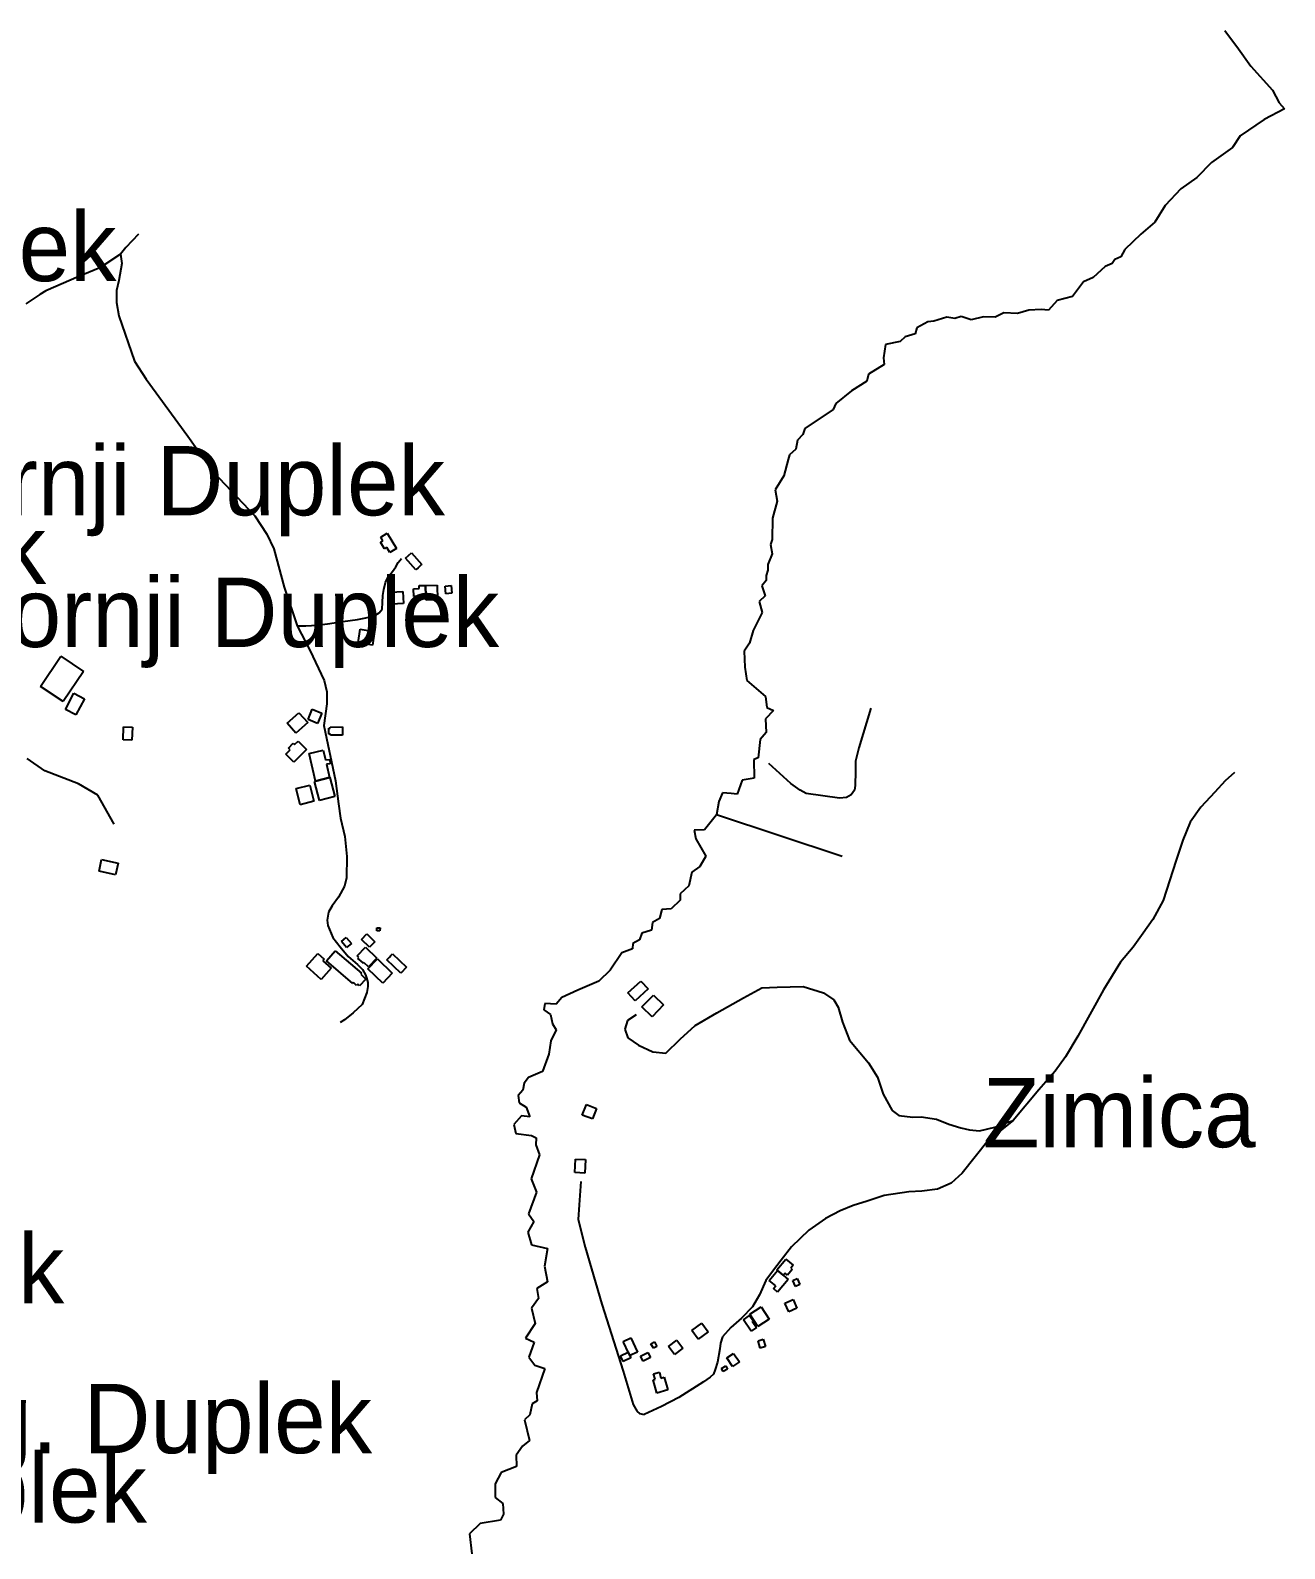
# Model space of a CAD drawing. Extents: x -8864 to 13231, y -7697 to 8949.
# Drawn here: x 3999 to 5122, y 4021 to 5380 of the extents above; entities that cross this region are included whole.
import ezdxf

# ---------------------------------------------------------------- set-up
doc = ezdxf.new("R2010")
doc.units = 0
for name, color, linetype in [('OSM_BUILDING_BARN', 9, 'CONTINUOUS'), ('OSM_BUILDING_HOUSE', 9, 'CONTINUOUS'), ('OSM_BUILDING_YES', 9, 'CONTINUOUS'), ('OSM_HIGHWAY_SERVICE', 8, 'CONTINUOUS'), ('OSM_HIGHWAY_TERTIARY', 8, 'CONTINUOUS'), ('OSM_HIGHWAY_TRACK', 8, 'CONTINUOUS'), ('OSM_HIGHWAY_UNCLASSIFIED', 8, 'CONTINUOUS'), ('OSM_LABELS', 8, 'CONTINUOUS'), ('OSM_WATERWAY_DITCH', 4, 'CONTINUOUS'), ('OSM_WATERWAY_STREAM', 4, 'CONTINUOUS')]:
    doc.layers.add(name, color=color, linetype=linetype)

msp = doc.modelspace()

# ---------------------------------------------------------------- linework, layer by layer
at = {"layer": 'OSM_BUILDING_BARN'}
for p, q in [((4533.78304, 4518.439203), (4545.490545, 4529.113916)), ((4545.490545, 4529.113916), (4551.937713, 4522.053038)), ((4540.230208, 4511.378325), (4533.78304, 4518.439203)), ((4551.937713, 4522.053038), (4540.230208, 4511.378325)), ((4492.994368, 4409.179068), (4496.692684, 4418.619517)), ((4496.692684, 4418.619517), (4505.758535, 4415.072399)), ((4502.067876, 4405.63195), (4492.994368, 4409.179068)), ((4505.758535, 4415.072399), (4502.067876, 4405.63195)), ((4637.22103, 4225.863112), (4642.818274, 4229.754934)), ((4642.818274, 4229.754934), (4645.965289, 4225.195942)), ((4644.280755, 4215.633178), (4637.22103, 4225.863112)), ((4648.951506, 4218.89119), (4644.280755, 4215.633178)), ((4645.965289, 4225.195942), (4645.038795, 4224.551012)), ((4645.038795, 4224.551012), (4648.951506, 4218.89119))]:
    msp.add_line(p, q, dxfattribs=at)
at = {"layer": 'OSM_BUILDING_HOUSE'}
for p, q in [((4546.394068, 4506.040968), (4556.662063, 4516.51553)), ((4556.662063, 4516.51553), (4565.689629, 4507.675534)), ((4555.413977, 4497.200972), (4546.394068, 4506.040968)), ((4565.689629, 4507.675534), (4555.413977, 4497.200972)), ((4486.37109, 4357.662458), (4486.937706, 4369.771586)), ((4486.937706, 4369.771586), (4495.766191, 4369.360165)), ((4495.766191, 4369.360165), (4495.207232, 4357.251037)), ((4495.207232, 4357.251037), (4486.37109, 4357.662458)), ((4667.044923, 4270.652428), (4675.184281, 4280.25967)), ((4667.802963, 4270.018617), (4667.044923, 4270.652428)), ((4672.917818, 4265.682015), (4667.802963, 4270.018617)), ((4674.617665, 4267.683524), (4672.917818, 4265.682015)), ((4676.769274, 4265.859927), (4674.617665, 4267.683524)), ((4675.184281, 4280.25967), (4681.83053, 4274.622087)), ((4680.965292, 4270.808101), (4676.769274, 4265.859927)), ((4681.83053, 4274.622087), (4679.579381, 4271.975648)), ((4679.579381, 4271.975648), (4680.965292, 4270.808101)), ((4642.979071, 4231.022556), (4653.10924, 4237.583057)), ((4650.207249, 4219.869705), (4642.979071, 4231.022556)), ((4653.10924, 4237.583057), (4660.345076, 4226.430206)), ((4591.095451, 4216.400423), (4599.877994, 4222.871968)), ((4596.868805, 4208.516703), (4591.095451, 4216.400423)), ((4605.651348, 4214.999367), (4596.868805, 4208.516703)), ((4599.877994, 4222.871968), (4605.651348, 4214.999367)), ((4660.345076, 4226.430206), (4650.207249, 4219.869705)), ((4529.740161, 4206.415119), (4536.539549, 4209.573055)), ((4530.268492, 4205.280931), (4529.740161, 4206.415119)), ((4534.142918, 4196.96355), (4530.268492, 4205.280931)), ((4536.539549, 4209.573055), (4542.420101, 4196.952431)), ((4570.061758, 4201.967322), (4577.611529, 4207.593785)), ((4575.413979, 4194.750771), (4570.061758, 4201.967322)), ((4582.96375, 4200.354996), (4575.413979, 4194.750771)), ((4577.611529, 4207.593785), (4582.96375, 4200.354996)), ((4527.175076, 4193.716658), (4534.142918, 4196.96355)), ((4529.54108, 4188.63505), (4527.175076, 4193.716658)), ((4536.508921, 4191.870823), (4529.54108, 4188.63505)), ((4534.142918, 4196.96355), (4535.620713, 4193.783375)), ((4535.620713, 4193.783375), (4534.142918, 4196.96355)), ((4542.420101, 4196.952431), (4535.620713, 4193.783375)), ((4535.620713, 4193.783375), (4536.508921, 4191.870823)), ((4622.320569, 4191.681791), (4628.361918, 4195.807123)), ((4627.580907, 4183.964863), (4622.320569, 4191.681791)), ((4633.629912, 4188.101315), (4627.580907, 4183.964863)), ((4628.361918, 4195.807123), (4633.629912, 4188.101315)), ((4556.348127, 4172.167082), (4558.124544, 4172.678578)), ((4556.792231, 4177.359885), (4561.99897, 4178.838777)), ((4558.124544, 4172.678578), (4556.792231, 4177.359885)), ((4561.99897, 4178.838777), (4563.446137, 4173.74605)), ((4563.446137, 4173.74605), (4566.340471, 4174.557773)), ((4566.340471, 4174.557773), (4569.617654, 4163.049098)), ((4559.740164, 4160.246985), (4556.348127, 4172.167082)), ((4569.617654, 4163.049098), (4559.740164, 4160.246985))]:
    msp.add_line(p, q, dxfattribs=at)
at = {"layer": 'OSM_BUILDING_YES'}
for p, q in [((4312.343506, 4922.065667), (4314.441515, 4923.288811)), ((4315.881026, 4915.994424), (4312.343506, 4922.065667)), ((4312.6115, 4926.368911), (4318.461424, 4929.88267)), ((4314.441515, 4923.288811), (4312.6115, 4926.368911)), ((4318.461424, 4929.88267), (4326.646724, 4916.194575)), ((4318.024977, 4917.262046), (4315.881026, 4915.994424)), ((4320.766172, 4912.669696), (4318.024977, 4917.262046)), ((4326.646724, 4916.194575), (4320.766172, 4912.669696)), ((4334.671227, 4907.654804), (4339.99282, 4912.425067)), ((4343.989758, 4897.280318), (4334.671227, 4907.654804)), ((4339.99282, 4912.425067), (4349.303694, 4902.039461)), ((4344.380263, 4897.625022), (4343.989758, 4897.280318)), ((4345.957599, 4899.037198), (4344.380263, 4897.625022)), ((4348.078579, 4900.938631), (4345.957599, 4899.037198)), ((4348.874904, 4901.661398), (4348.078579, 4900.938631)), ((4349.303694, 4902.039461), (4348.874904, 4901.661398)), ((4341.945347, 4880.289733), (4347.044888, 4880.423167)), ((4342.136771, 4873.440125), (4341.945347, 4880.289733)), ((4346.960661, 4883.125204), (4352.74933, 4883.280876)), ((4347.044888, 4880.423167), (4346.960661, 4883.125204)), ((4352.74933, 4883.280876), (4363.063267, 4883.581103)), ((4353.017324, 4873.751471), (4352.74933, 4883.280876)), ((4352.74933, 4883.280876), (4353.017324, 4873.751471)), ((4363.063267, 4883.581103), (4363.446115, 4870.248831)), ((4370.260817, 4882.680424), (4375.551783, 4883.21416)), ((4370.942287, 4875.708502), (4370.260817, 4882.680424)), ((4375.551783, 4883.21416), (4376.233253, 4876.231118)), ((4321.501241, 4877.309709), (4332.458363, 4877.95464)), ((4322.144426, 4866.434845), (4321.501241, 4877.309709)), ((4333.093891, 4867.079776), (4322.144426, 4866.434845)), ((4332.458363, 4877.95464), (4333.093891, 4867.079776)), ((4353.017324, 4873.751471), (4342.136771, 4873.440125)), ((4353.124521, 4869.959724), (4353.017324, 4873.751471)), ((4363.446115, 4870.248831), (4353.124521, 4869.959724)), ((4376.233253, 4876.231118), (4370.942287, 4875.708502)), ((4292.435387, 4831.719789), (4294.288374, 4843.951231)), ((4294.288374, 4843.951231), (4306.991285, 4842.00532)), ((4306.991285, 4842.00532), (4305.138299, 4829.773878)), ((4305.138299, 4829.773878), (4292.435387, 4831.719789)), ((4008.124483, 4792.890521), (4026.148988, 4819.85529)), ((4026.148988, 4819.85529), (4046.447612, 4806.311748)), ((4046.447612, 4806.311748), (4028.423107, 4779.346979)), ((4028.423107, 4779.346979), (4008.124483, 4792.890521)), ((4030.43689, 4772.241623), (4037.986661, 4786.685844)), ((4037.986661, 4786.685844), (4047.374105, 4781.759908)), ((4039.824334, 4767.315687), (4030.43689, 4772.241623)), ((4047.374105, 4781.759908), (4039.824334, 4767.315687)), ((4247.511952, 4763.334909), (4251.348094, 4772.53073)), ((4251.348094, 4772.53073), (4259.877957, 4768.961372)), ((4228.844263, 4759.999061), (4239.380251, 4769.317196)), ((4236.684999, 4751.081228), (4228.844263, 4759.999061)), ((4247.220987, 4760.399363), (4236.684999, 4751.081228)), ((4239.380251, 4769.317196), (4247.220987, 4760.399363)), ((4256.041815, 4759.765552), (4247.511952, 4763.334909)), ((4259.877957, 4768.961372), (4256.041815, 4759.765552)), ((4081.99126, 4745.143419), (4082.389423, 4756.52978)), ((4089.954508, 4744.865432), (4081.99126, 4745.143419)), ((4082.389423, 4756.52978), (4090.345013, 4756.251792)), ((4090.345013, 4756.251792), (4089.954508, 4744.865432)), ((4235.490511, 4740.706742), (4238.568613, 4743.842438)), ((4238.568613, 4743.842438), (4246.110727, 4736.414617)), ((4266.149014, 4755.42895), (4267.343501, 4755.440069)), ((4266.202613, 4750.15831), (4266.149014, 4755.42895)), ((4267.718693, 4750.16943), (4266.202613, 4750.15831)), ((4267.335844, 4756.485302), (4278.415478, 4756.607616)), ((4267.343501, 4755.440069), (4267.335844, 4756.485302)), ((4267.72635, 4749.0686), (4267.718693, 4750.16943)), ((4278.492048, 4749.179795), (4267.72635, 4749.0686)), ((4278.415478, 4756.607616), (4278.492048, 4749.179795)), ((4227.596177, 4732.278166), (4231.424661, 4736.192228)), ((4234.946867, 4725.039376), (4227.596177, 4732.278166)), ((4230.015779, 4737.582164), (4234.273053, 4741.918766)), ((4231.424661, 4736.192228), (4230.015779, 4737.582164)), ((4234.273053, 4741.918766), (4235.490511, 4740.706742)), ((4246.110727, 4736.414617), (4234.946867, 4725.039376)), ((4248.415475, 4732.834141), (4261.018845, 4735.803045)), ((4254.234771, 4708.08215), (4248.415475, 4732.834141)), ((4261.018845, 4735.803045), (4263.047942, 4727.163199)), ((4263.047942, 4727.163199), (4267.075507, 4727.463426)), ((4267.420071, 4723.493767), (4263.982092, 4723.226899)), ((4263.982092, 4723.226899), (4266.593118, 4711.217847)), ((4267.075507, 4727.463426), (4267.420071, 4723.493767)), ((4236.830481, 4701.354857), (4249.081631, 4704.468315)), ((4249.081631, 4704.468315), (4252.741662, 4689.979616)), ((4253.331248, 4707.837521), (4254.234771, 4708.08215)), ((4257.649779, 4690.7691), (4253.331248, 4707.837521)), ((4266.593118, 4711.217847), (4254.234771, 4708.08215)), ((4254.234771, 4708.08215), (4266.593118, 4711.217847)), ((4266.593118, 4711.217847), (4267.14442, 4711.3624)), ((4267.14442, 4711.3624), (4271.46295, 4694.28286)), ((4240.490512, 4686.866158), (4236.830481, 4701.354857)), ((4252.741662, 4689.979616), (4240.490512, 4686.866158)), ((4271.46295, 4694.28286), (4257.649779, 4690.7691)), ((4060.582376, 4627.410231), (4062.802897, 4637.806956)), ((4062.802897, 4637.806956), (4077.504277, 4634.649021)), ((4077.504277, 4634.649021), (4075.283756, 4624.252295)), ((4075.283756, 4624.252295), (4060.582376, 4627.410231)), ((4277.435386, 4564.5295), (4281.66969, 4568.109976)), ((4281.66969, 4568.109976), (4286.294499, 4562.628067)), ((4295.368006, 4566.397575), (4300.122984, 4571.334629)), ((4300.122984, 4571.334629), (4307.435389, 4564.251512)), ((4309.020382, 4574.192339), (4309.165864, 4576.772061)), ((4311.822832, 4574.047785), (4309.020382, 4574.192339)), ((4309.165864, 4576.772061), (4311.968315, 4576.616388)), ((4311.968315, 4576.616388), (4311.822832, 4574.047785)), ((4246.087756, 4542.346112), (4256.386379, 4553.888145)), ((4256.386379, 4553.888145), (4262.060193, 4548.806537)), ((4264.035691, 4547.060777), (4271.692659, 4556.156522)), ((4271.692659, 4556.156522), (4295.444576, 4536.063599)), ((4282.067852, 4559.04759), (4277.435386, 4564.5295)), ((4286.294499, 4562.628067), (4282.067852, 4559.04759)), ((4291.455295, 4551.553052), (4298.821299, 4559.336697)), ((4302.672755, 4559.314458), (4295.368006, 4566.397575)), ((4298.821299, 4559.336697), (4308.982097, 4549.684977)), ((4307.435389, 4564.251512), (4302.672755, 4559.314458)), ((4321.784548, 4551.919995), (4323.27, 4553.465605)), ((4323.27, 4553.465605), (4335.689604, 4541.567747)), ((4259.311341, 4530.481613), (4246.087756, 4542.346112)), ((4268.25468, 4540.511396), (4259.311341, 4530.481613)), ((4262.060193, 4548.806537), (4260.704909, 4547.283167)), ((4260.704909, 4547.283167), (4268.25468, 4540.511396)), ((4287.772294, 4526.967854), (4264.035691, 4547.060777)), ((4292.856521, 4550.218713), (4291.455295, 4551.553052)), ((4292.060196, 4549.39587), (4292.856521, 4550.218713)), ((4294.70185, 4547.071896), (4292.060196, 4549.39587)), ((4294.916245, 4547.305406), (4294.70185, 4547.071896)), ((4297.289906, 4544.981432), (4294.916245, 4547.305406)), ((4297.802923, 4545.515167), (4297.289906, 4544.981432)), ((4301.600779, 4541.901332), (4297.802923, 4545.515167)), ((4301.141361, 4540.033257), (4309.755451, 4548.951091)), ((4314.341975, 4527.223602), (4301.141361, 4540.033257)), ((4308.982097, 4549.684977), (4301.600779, 4541.901332)), ((4309.755451, 4548.951091), (4322.956065, 4536.141435)), ((4318.024977, 4548.005934), (4318.752389, 4548.762059)), ((4330.452237, 4536.096957), (4318.024977, 4548.005934)), ((4318.752389, 4548.762059), (4320.413951, 4550.4967)), ((4320.413951, 4550.4967), (4321.784548, 4551.919995)), ((4335.689604, 4541.567747), (4330.452237, 4536.096957)), ((4288.36188, 4527.668382), (4287.772294, 4526.967854)), ((4290.965249, 4525.144257), (4288.36188, 4527.668382)), ((4292.090824, 4526.311803), (4290.965249, 4525.144257)), ((4293.576276, 4524.866269), (4292.090824, 4526.311803)), ((4299.380258, 4530.848556), (4293.576276, 4524.866269)), ((4295.444576, 4536.063599), (4294.832019, 4535.329712)), ((4294.832019, 4535.329712), (4299.380258, 4530.848556)), ((4322.956065, 4536.141435), (4314.341975, 4527.223602)), ((4660.276163, 4261.156381), (4667.802963, 4270.018617)), ((4667.802963, 4270.018617), (4672.917818, 4265.682015)), ((4666.217971, 4256.119251), (4660.276163, 4261.156381)), ((4664.196531, 4253.73968), (4666.217971, 4256.119251)), ((4677.366517, 4261.912507), (4667.825934, 4250.6707)), ((4672.917818, 4265.682015), (4677.366517, 4261.912507)), ((4681.539565, 4261.123023), (4685.253195, 4262.779827)), ((4683.943853, 4255.774547), (4681.539565, 4261.123023)), ((4687.642169, 4257.442471), (4683.943853, 4255.774547)), ((4685.253195, 4262.779827), (4687.642169, 4257.442471)), ((4667.825934, 4250.6707), (4664.196531, 4253.73968)), ((4674.357328, 4240.829949), (4681.616135, 4244.08796)), ((4677.894848, 4232.935109), (4674.357328, 4240.829949)), ((4681.616135, 4244.08796), (4685.145997, 4236.19312)), ((4685.145997, 4236.19312), (4677.894848, 4232.935109)), ((4554.410914, 4204.324654), (4557.565585, 4206.059295)), ((4556.600807, 4200.354996), (4554.410914, 4204.324654)), ((4559.740164, 4202.089636), (4556.600807, 4200.354996)), ((4557.565585, 4206.059295), (4559.740164, 4202.089636)), ((4650.299133, 4207.115647), (4655.031139, 4208.561181)), ((4652.312916, 4200.510668), (4650.299133, 4207.115647)), ((4657.052579, 4201.956202), (4652.312916, 4200.510668)), ((4655.031139, 4208.561181), (4657.052579, 4201.956202)), ((4545.145982, 4193.360835), (4551.792231, 4196.652204)), ((4547.427759, 4188.746245), (4545.145982, 4193.360835)), ((4554.06635, 4192.048734), (4547.427759, 4188.746245)), ((4551.792231, 4196.652204), (4554.06635, 4192.048734)), ((4617.534964, 4182.397015), (4621.493617, 4184.632033)), ((4619.158241, 4179.483708), (4617.534964, 4182.397015)), ((4623.124551, 4181.718726), (4619.158241, 4179.483708)), ((4621.493617, 4184.632033), (4623.124551, 4181.718726))]:
    msp.add_line(p, q, dxfattribs=at)
at = {"layer": 'OSM_HIGHWAY_SERVICE'}
for p, q in [((4012.006566, 4717.211254), (3995.988188, 4728.297388)), ((4042.197994, 4705.724818), (4012.006566, 4717.211254)), ((4059.449144, 4695.461526), (4042.197994, 4705.724818)), ((4074.028013, 4669.397435), (4059.449144, 4695.461526)), ((4613.55334, 4500.703612), (4637.167431, 4514.047003)), ((4637.167431, 4514.047003), (4653.599286, 4523.076031)), ((4653.599286, 4523.076031), (4667.565597, 4523.698723)), ((4667.565597, 4523.698723), (4690.567131, 4524.310295)), ((4690.567131, 4524.310295), (4709.051053, 4518.561517)), ((4709.051053, 4518.561517), (4718.293015, 4512.401318)), ((4718.293015, 4512.401318), (4721.991331, 4505.629547)), ((4541.263899, 4498.857776), (4533.453791, 4493.73169)), ((4594.043384, 4489.217176), (4613.55334, 4500.703612)), ((4721.991331, 4505.629547), (4725.896385, 4492.297275)), ((4533.453791, 4493.73169), (4530.988247, 4485.936926)), ((4530.988247, 4485.936926), (4533.867267, 4478.131042)), ((4580.490549, 4477.108048), (4594.043384, 4489.217176)), ((4725.896385, 4492.297275), (4732.259326, 4476.285206)), ((4533.867267, 4478.131042), (4543.315966, 4471.570541)), ((4543.315966, 4471.570541), (4556.049505, 4465.821763)), ((4567.75701, 4464.5875), (4580.490549, 4477.108048)), ((4732.259326, 4476.285206), (4749.303738, 4455.969893)), ((4556.049505, 4465.821763), (4567.75701, 4464.5875)), ((4749.303738, 4455.969893), (4757.113846, 4443.037923)), ((4757.113846, 4443.037923), (4762.450753, 4427.848696)), ((4762.450753, 4427.848696), (4770.253204, 4413.08201)), ((4770.253204, 4413.08201), (4776.417064, 4408.767647)), ((4776.417064, 4408.767647), (4788.943865, 4407.333232)), ((4788.943865, 4407.333232), (4796.233299, 4407.644578)), ((4796.233299, 4407.644578), (4809.992872, 4405.587472)), ((4809.992872, 4405.587472), (4821.087819, 4400.861687)), ((4871.30222, 4401.995875), (4878.660567, 4404.286491)), ((4821.087819, 4400.861687), (4831.868831, 4397.581437)), ((4831.868831, 4397.581437), (4839.671282, 4395.935752)), ((4839.671282, 4395.935752), (4848.499767, 4395.124029)), ((4848.499767, 4395.124029), (4862.366537, 4398.204128)), ((4862.366537, 4398.204128), (4871.30222, 4401.995875)), ((4491.662056, 4349.767618), (4490.222546, 4328.829614)), ((4490.222546, 4328.829614), (4489.303709, 4315.697493)), ((4489.303709, 4315.697493), (4495.66665, 4290.967741)), ((4495.66665, 4290.967741), (4510.452257, 4239.962628)), ((4510.452257, 4239.962628), (4529.655934, 4179.939607)), ((4529.655934, 4179.939607), (4538.484419, 4150.07265)), ((4538.484419, 4150.07265), (4542.182735, 4143.7123)), ((4542.182735, 4143.7123), (4544.342, 4141.96654)), ((4544.342, 4141.96654), (4548.331281, 4141.221534))]:
    msp.add_line(p, q, dxfattribs=at)
at = {"layer": 'OSM_HIGHWAY_TERTIARY'}
for p, q in [((4095.873344, 5197.640054), (4084.296008, 5185.808913)), ((4079.740111, 5179.782148), (4061.179619, 5167.539587)), ((4084.296008, 5185.808913), (4079.740111, 5179.782148)), ((4061.179619, 5167.539587), (4042.366447, 5159.644747)), ((4042.366447, 5159.644747), (4012.925403, 5146.857331)), ((4007.381757, 5143.743873), (3994.962154, 5135.226341)), ((4012.925403, 5146.857331), (4007.381757, 5143.743873))]:
    msp.add_line(p, q, dxfattribs=at)
at = {"layer": 'OSM_HIGHWAY_TRACK'}
for p, q in [((4751.401747, 4773.409169), (4740.65902, 4737.937988)), ((4740.65902, 4737.937988), (4737.580919, 4725.917816)), ((4679.686579, 4705.836013), (4660.100053, 4723.86071)), ((4737.404809, 4716.85543), (4737.236355, 4704.045774)), ((4737.580919, 4725.917816), (4737.404809, 4716.85543)), ((4687.979076, 4700.109474), (4679.686579, 4705.836013)), ((4737.236355, 4704.045774), (4736.723338, 4700.109474)), ((4693.453808, 4697.029374), (4687.979076, 4700.109474)), ((4723.208789, 4692.937401), (4693.453808, 4697.029374)), ((4729.541102, 4693.270986), (4723.208789, 4692.937401)), ((4733.81369, 4695.839589), (4729.541102, 4693.270986)), ((4736.723338, 4700.109474), (4733.81369, 4695.839589))]:
    msp.add_line(p, q, dxfattribs=at)
at = {"layer": 'OSM_HIGHWAY_UNCLASSIFIED'}
for p, q in [((4079.740111, 5179.782148), (4080.720203, 5171.431409)), ((4080.720203, 5171.431409), (4078.109177, 5156.28666)), ((4078.109177, 5156.28666), (4075.988197, 5147.290991)), ((4075.988197, 5147.290991), (4076.095394, 5136.594039)), ((4076.095394, 5136.594039), (4078.300601, 5124.529389)), ((4078.300601, 5124.529389), (4092.328168, 5083.998839)), ((4092.328168, 5083.998839), (4102.787587, 5067.75326)), ((4102.787587, 5067.75326), (4139.916228, 5016.970537)), ((4139.916228, 5016.970537), (4162.580856, 4984.868561)), ((4162.580856, 4984.868561), (4199.977491, 4945.561155)), ((4199.977491, 4945.561155), (4210.712561, 4929.126545)), ((4210.712561, 4929.126545), (4216.876421, 4915.949946)), ((4216.876421, 4915.949946), (4226.110725, 4881.790864)), ((4328.185774, 4903.651787), (4331.057138, 4907.343459)), ((4319.349632, 4891.031163), (4323.155146, 4895.745828)), ((4323.155146, 4895.745828), (4326.026509, 4899.848921)), ((4326.026509, 4899.848921), (4328.185774, 4903.651787)), ((4226.110725, 4881.790864), (4237.81823, 4847.220362)), ((4314.525742, 4874.096176), (4315.452235, 4879.744878)), ((4315.452235, 4879.744878), (4316.784548, 4885.793882)), ((4316.784548, 4885.793882), (4319.349632, 4891.031163)), ((4313.913185, 4862.098243), (4314.319004, 4867.835901)), ((4314.319004, 4867.835901), (4314.525742, 4874.096176)), ((4278.583931, 4850.912033), (4291.937685, 4852.657794)), ((4291.937685, 4852.657794), (4299.227119, 4854.292359)), ((4299.227119, 4854.292359), (4306.616093, 4855.938044)), ((4306.616093, 4855.938044), (4311.240903, 4858.606722)), ((4311.240903, 4858.606722), (4313.913185, 4862.098243)), ((4237.81823, 4847.220362), (4249.051003, 4825.403917)), ((4237.81823, 4847.220362), (4245.620681, 4847.009091)), ((4245.620681, 4847.009091), (4255.582397, 4847.631783)), ((4255.582397, 4847.631783), (4264.923899, 4848.854927)), ((4264.923899, 4848.854927), (4278.583931, 4850.912033)), ((4249.051003, 4825.403917), (4261.876425, 4798.038846)), ((4261.876425, 4798.038846), (4264.387911, 4788.142497)), ((4264.387911, 4788.142497), (4264.280714, 4777.389948)), ((4264.280714, 4777.389948), (4261.639059, 4757.908597)), ((4261.639059, 4757.908597), (4272.129107, 4708.215584)), ((4272.129107, 4708.215584), (4274.885615, 4687.666762)), ((5068.354309, 4708.393496), (5059.112348, 4698.130204)), ((5076.868858, 4715.710122), (5068.354309, 4708.393496)), ((5059.112348, 4698.130204), (5046.585547, 4684.786813)), ((4274.885615, 4687.666762), (4276.631404, 4675.046137)), ((5046.585547, 4684.786813), (5037.144505, 4671.354466)), ((4276.631404, 4675.046137), (4280.436918, 4658.622647)), ((5037.144505, 4671.354466), (5030.567168, 4655.342396)), ((4280.436918, 4658.622647), (4282.282247, 4640.564591)), ((5030.567168, 4655.342396), (5024.510506, 4637.28434)), ((4282.282247, 4640.564591), (4281.868771, 4621.483541)), ((5024.510506, 4637.28434), (5012.887228, 4601.13487)), ((4281.868771, 4621.483541), (4280.230179, 4613.888928)), ((4280.230179, 4613.888928), (4274.686534, 4604.237208)), ((4269.242429, 4596.442444), (4265.95759, 4590.693666)), ((4274.686534, 4604.237208), (4269.242429, 4596.442444)), ((5012.887228, 4601.13487), (5003.744807, 4584.199882)), ((4265.95759, 4590.693666), (4264.61762, 4583.621669)), ((4264.61762, 4583.621669), (4265.130637, 4578.795809)), ((5003.744807, 4584.199882), (4994.916322, 4572.090755)), ((4265.130637, 4578.795809), (4269.755446, 4568.02102)), ((4269.755446, 4568.02102), (4276.325125, 4559.603565)), ((4994.916322, 4572.090755), (4986.08018, 4559.370055)), ((4276.325125, 4559.603565), (4283.308281, 4550.985958)), ((4986.08018, 4559.370055), (4974.602384, 4546.060022)), ((4283.308281, 4550.985958), (4291.730946, 4543.802765)), ((4291.730946, 4543.802765), (4296.248558, 4539.288251)), ((4974.602384, 4546.060022), (4959.587069, 4521.196837)), ((4296.248558, 4539.288251), (4298.867241, 4534.773737)), ((4298.867241, 4534.773737), (4299.992816, 4532.004984)), ((4299.992816, 4532.004984), (4301.072448, 4527.690621)), ((4301.072448, 4527.690621), (4301.179646, 4524.254697)), ((4300.253153, 4518.772787), (4296.04182, 4508.098075)), ((4301.179646, 4524.254697), (4300.253153, 4518.772787)), ((4959.587069, 4521.196837), (4936.692732, 4479.743368)), ((4287.825892, 4500.503461), (4280.023441, 4494.343262)), ((4296.04182, 4508.098075), (4287.825892, 4500.503461)), ((4280.023441, 4494.343262), (4276.325125, 4492.086005)), ((4936.692732, 4479.743368), (4925.620756, 4461.307249)), ((4925.620756, 4461.307249), (4916.256283, 4448.441996)), ((4916.256283, 4448.441996), (4901.677415, 4431.818355)), ((4901.677415, 4431.818355), (4878.660567, 4404.286491)), ((4878.660567, 4404.286491), (4856.187364, 4386.261793)), ((4856.187364, 4386.261793), (4833.078632, 4357.217679)), ((4833.078632, 4357.217679), (4823.116916, 4348.288726)), ((4763.254735, 4337.213711), (4747.848914, 4332.176581)), ((4785.329775, 4340.493962), (4763.254735, 4337.213711)), ((4796.830542, 4341.005458), (4785.329775, 4340.493962)), ((4810.796853, 4342.851294), (4796.830542, 4341.005458)), ((4823.116916, 4348.288726), (4810.796853, 4342.851294)), ((4723.767747, 4323.514496), (4710.590104, 4316.520335)), ((4735.544165, 4328.162444), (4723.767747, 4323.514496)), ((4747.848914, 4332.176581), (4735.544165, 4328.162444)), ((4710.590104, 4316.520335), (4695.735585, 4306.068012)), ((4695.735585, 4306.068012), (4680.230223, 4291.245729)), ((4680.230223, 4291.245729), (4670.881065, 4279.181079)), ((4663.147526, 4269.006743), (4657.175091, 4260.96735)), ((4670.881065, 4279.181079), (4663.147526, 4269.006743)), ((4657.175091, 4260.96735), (4651.730986, 4248.146575)), ((4651.730986, 4248.146575), (4645.260847, 4237.571937)), ((4635.505869, 4227.20857), (4625.957629, 4219.002385)), ((4645.260847, 4237.571937), (4635.505869, 4227.20857)), ((4625.957629, 4219.002385), (4618.461457, 4210.584929)), ((4616.095454, 4199.910216), (4613.943845, 4187.912283)), ((4616.616128, 4205.047421), (4616.095454, 4199.910216)), ((4618.461457, 4210.584929), (4616.616128, 4205.047421)), ((4613.943845, 4187.912283), (4611.991318, 4181.240588)), ((4607.374166, 4174.468817), (4601.516585, 4170.465799)), ((4610.34507, 4177.337646), (4607.374166, 4174.468817)), ((4611.991318, 4181.240588), (4610.34507, 4177.337646)), ((4601.516585, 4170.465799), (4579.441545, 4156.399641)), ((4563.951497, 4148.226814), (4548.331281, 4141.221534)), ((4579.441545, 4156.399641), (4563.951497, 4148.226814))]:
    msp.add_line(p, q, dxfattribs=at)
at = {"layer": 'OSM_WATERWAY_DITCH'}
msp.add_line((4725.574792, 4640.609069), (4613.139864, 4678.015042), dxfattribs=at)
at = {"layer": 'OSM_WATERWAY_STREAM'}
for p, q in [((5068.04803, 5380.122048), (5080.37575, 5363.609601)), ((5080.37575, 5363.609601), (5091.46304, 5348.220223)), ((5091.46304, 5348.220223), (5110.766258, 5326.670646)), ((5110.766258, 5326.670646), (5116.72338, 5315.184211)), ((5116.72338, 5315.184211), (5121.654468, 5309.846854)), ((5121.654468, 5309.846854), (5103.377284, 5300.406405)), ((5103.377284, 5300.406405), (5081.807603, 5285.839869)), ((5075.031186, 5275.376427), (5056.141444, 5261.832885)), ((5081.807603, 5285.839869), (5075.031186, 5275.376427)), ((5056.141444, 5261.832885), (5043.201167, 5248.500613)), ((5043.201167, 5248.500613), (5028.614641, 5238.237321)), ((5028.614641, 5238.237321), (5014.648331, 5223.259365)), ((5014.648331, 5223.259365), (5005.613108, 5208.481559)), ((5005.613108, 5208.481559), (4993.086307, 5197.606695)), ((4993.086307, 5197.606695), (4978.507438, 5184.063153)), ((4978.507438, 5184.063153), (4975.015861, 5177.291382)), ((4961.04955, 5168.673775), (4950.368078, 5158.821905)), ((4967.412491, 5171.542604), (4961.04955, 5168.673775)), ((4969.671297, 5175.034125), (4967.412491, 5171.542604)), ((4975.015861, 5177.291382), (4969.671297, 5175.034125)), ((4941.539594, 5154.918963), (4931.884156, 5141.786842)), ((4950.368078, 5158.821905), (4941.539594, 5154.918963)), ((4918.124583, 5138.306441), (4910.322132, 5129.688834)), ((4931.884156, 5141.786842), (4918.124583, 5138.306441)), ((4832.075569, 5124.040132), (4826.325186, 5122.294371)), ((4841.110792, 5120.859957), (4832.075569, 5124.040132)), ((4870.276186, 5127.220307), (4862.672816, 5123.528635)), ((4882.596249, 5126.608734), (4870.276186, 5127.220307)), ((4892.657506, 5129.688834), (4882.596249, 5126.608734)), ((4903.752453, 5130.300406), (4892.657506, 5129.688834)), ((4910.322132, 5129.688834), (4903.752453, 5130.300406)), ((4792.435442, 5113.888035), (4791.10313, 5108.450603)), ((4802.190421, 5119.114196), (4792.435442, 5113.888035)), ((4807.527328, 5119.937039), (4802.190421, 5119.114196)), ((4819.34203, 5123.528635), (4807.527328, 5119.937039)), ((4826.325186, 5122.294371), (4819.34203, 5123.528635)), ((4852.198083, 5123.728786), (4841.110792, 5120.859957)), ((4862.672816, 5123.528635), (4852.198083, 5123.728786)), ((4764.502821, 5098.798883), (4762.757032, 5087.101177)), ((4777.542638, 5101.567637), (4764.502821, 5098.798883)), ((4781.861169, 5105.882), (4777.542638, 5101.567637)), ((4791.10313, 5108.450603), (4781.861169, 5105.882)), ((4762.757032, 5087.101177), (4763.270049, 5080.952098)), ((4749.303738, 5072.434566), (4747.557949, 5066.074216)), ((4763.270049, 5080.952098), (4749.303738, 5072.434566)), ((4734.005114, 5057.556685), (4719.832065, 5046.05913)), ((4747.557949, 5066.074216), (4734.005114, 5057.556685)), ((4719.832065, 5046.05913), (4717.57326, 5040.732893)), ((4717.57326, 5040.732893), (4692.213379, 5023.797905)), ((4690.360393, 5018.260398), (4685.6437, 5013.134312)), ((4692.213379, 5023.797905), (4690.360393, 5018.260398)), ((4683.997452, 5005.328428), (4678.453807, 5000.202342)), ((4685.6437, 5013.134312), (4683.997452, 5005.328428)), ((4677.427773, 4996.099249), (4673.315981, 4981.321443)), ((4678.453807, 5000.202342), (4677.427773, 4996.099249)), ((4673.315981, 4981.321443), (4665.720268, 4968.800895)), ((4665.720268, 4968.800895), (4667.358859, 4958.748873)), ((4667.358859, 4958.748873), (4663.254724, 4943.359495)), ((4663.254724, 4943.359495), (4662.841247, 4924.278446)), ((4662.841247, 4924.278446), (4661.608476, 4919.763932)), ((4663.047986, 4911.546627), (4658.94385, 4902.106178)), ((4661.608476, 4919.763932), (4663.047986, 4911.546627)), ((4658.94385, 4896.980091), (4657.711078, 4892.265427)), ((4658.94385, 4902.106178), (4658.94385, 4896.980091)), ((4657.711078, 4887.750913), (4653.806024, 4883.025128)), ((4653.806024, 4883.025128), (4656.685045, 4873.9961)), ((4657.711078, 4892.265427), (4657.711078, 4887.750913)), ((4656.685045, 4873.9961), (4651.340481, 4868.870014)), ((4651.340481, 4868.870014), (4654.012763, 4859.018143)), ((4654.012763, 4859.018143), (4646.003573, 4842.805923)), ((4646.003573, 4842.805923), (4642.718734, 4831.519638)), ((4642.718734, 4831.519638), (4637.994384, 4824.536597)), ((4637.994384, 4824.536597), (4638.400203, 4809.970061)), ((4638.400203, 4809.970061), (4640.25319, 4798.072204)), ((4640.25319, 4798.072204), (4656.884126, 4783.905971)), ((4656.884126, 4783.905971), (4658.323636, 4773.853949)), ((4664.074019, 4771.396541), (4656.884126, 4763.801928)), ((4658.323636, 4773.853949), (4664.074019, 4771.396541)), ((4656.884126, 4763.801928), (4657.50434, 4751.6928)), ((4652.167433, 4745.33245), (4650.314447, 4728.90896)), ((4657.50434, 4751.6928), (4652.167433, 4745.33245)), ((4650.314447, 4728.90896), (4646.616131, 4727.474545)), ((4646.616131, 4727.474545), (4646.822869, 4710.650753)), ((4636.141398, 4709.005068), (4631.623786, 4696.484519)), ((4646.822869, 4710.650753), (4636.141398, 4709.005068)), ((4615.199588, 4689.712748), (4613.139864, 4678.015042)), ((4618.484428, 4697.718783), (4615.199588, 4689.712748)), ((4626.286879, 4696.89594), (4618.484428, 4697.718783)), ((4631.623786, 4696.484519), (4626.286879, 4696.89594)), ((4613.139864, 4678.015042), (4602.259311, 4664.4715)), ((4602.259311, 4664.4715), (4593.224088, 4664.060079)), ((4593.224088, 4664.060079), (4594.655941, 4656.265314)), ((4594.655941, 4656.265314), (4603.492083, 4640.875936)), ((4603.492083, 4640.875936), (4598.147519, 4631.635638)), ((4591.164364, 4626.509552), (4588.499739, 4614.200274)), ((4598.147519, 4631.635638), (4591.164364, 4626.509552)), ((4588.499739, 4614.200274), (4580.68963, 4607.217232)), ((4580.490549, 4601.468454), (4572.48136, 4593.67369)), ((4580.68963, 4607.217232), (4580.490549, 4601.468454)), ((4555.842767, 4581.564563), (4555.023471, 4574.592641)), ((4562.006627, 4585.056083), (4555.842767, 4581.564563)), ((4564.265433, 4593.262269), (4562.006627, 4585.056083)), ((4572.48136, 4593.67369), (4564.265433, 4593.262269)), ((4546.394068, 4571.923962), (4544.342, 4565.963914)), ((4555.023471, 4574.592641), (4546.394068, 4571.923962)), ((4528.323622, 4554.477478), (4518.055627, 4538.87683)), ((4537.971402, 4557.968999), (4528.323622, 4554.477478)), ((4538.17814, 4562.683664), (4537.971402, 4557.968999)), ((4544.342, 4565.963914), (4538.17814, 4562.683664)), ((4507.787632, 4529.02496), (4489.096971, 4521.030044)), ((4518.055627, 4538.87683), (4507.787632, 4529.02496)), ((4474.717184, 4514.258273), (4469.587015, 4508.298225)), ((4489.096971, 4521.030044), (4474.717184, 4514.258273)), ((4459.518101, 4508.920917), (4458.698805, 4503.37229)), ((4458.698805, 4503.37229), (4464.449189, 4499.269197)), ((4469.587015, 4508.298225), (4459.518101, 4508.920917)), ((4464.449189, 4499.269197), (4466.302175, 4490.651591)), ((4469.587015, 4485.314234), (4464.862665, 4475.673634)), ((4466.302175, 4490.651591), (4469.587015, 4485.314234)), ((4464.862665, 4475.673634), (4463.009679, 4463.764657)), ((4463.009679, 4463.764657), (4457.259295, 4448.175129)), ((4457.259295, 4448.175129), (4444.732495, 4442.837772)), ((4439.801407, 4431.340217), (4435.697272, 4426.625552)), ((4441.034179, 4437.700566), (4439.801407, 4431.340217)), ((4444.732495, 4442.837772), (4441.034179, 4437.700566)), ((4435.697272, 4426.625552), (4436.516567, 4420.053932)), ((4436.516567, 4420.053932), (4442.887165, 4416.15099)), ((4438.576292, 4408.356225), (4431.593136, 4400.561461)), ((4445.965267, 4407.533383), (4438.576292, 4408.356225)), ((4442.887165, 4416.15099), (4445.965267, 4407.533383)), ((4431.593136, 4400.561461), (4433.438466, 4392.555426)), ((4433.438466, 4392.555426), (4447.404777, 4390.909741)), ((4447.404777, 4390.909741), (4451.71565, 4388.652484)), ((4451.71565, 4388.652484), (4451.302174, 4382.503405)), ((4451.302174, 4382.503405), (4454.59467, 4373.674528)), ((4454.59467, 4373.674528), (4447.198038, 4352.124951)), ((4447.198038, 4352.124951), (4452.129126, 4340.015823)), ((4452.129126, 4340.015823), (4444.939233, 4320.723504)), ((4449.663582, 4313.951733), (4444.119937, 4304.311132)), ((4444.939233, 4320.723504), (4449.663582, 4313.951733)), ((4444.119937, 4304.311132), (4447.404777, 4293.013728)), ((4447.404777, 4293.013728), (4461.983645, 4289.733478)), ((4461.983645, 4289.733478), (4459.112282, 4273.732528)), ((4459.112282, 4273.732528), (4461.776907, 4259.977715)), ((4461.776907, 4259.977715), (4452.335864, 4253.817516)), ((4453.767718, 4244.788488), (4447.611515, 4236.170881)), ((4452.335864, 4253.817516), (4453.767718, 4244.788488)), ((4447.611515, 4236.170881), (4450.896354, 4222.627339)), ((4450.896354, 4222.627339), (4442.067869, 4209.495218)), ((4442.067869, 4209.495218), (4450.077059, 4205.792427)), ((4450.077059, 4205.792427), (4445.145971, 4192.460156)), ((4445.145971, 4192.460156), (4450.482878, 4185.276963)), ((4450.482878, 4185.276963), (4459.518101, 4182.196864)), ((4459.518101, 4182.196864), (4452.129126, 4160.847438)), ((4452.129126, 4160.847438), (4452.741684, 4153.252825)), ((4448.017334, 4150.584146), (4445.965267, 4140.732276)), ((4452.741684, 4153.252825), (4448.017334, 4150.584146)), ((4445.965267, 4140.732276), (4441.240917, 4136.217762)), ((4441.240917, 4136.217762), (4445.758528, 4117.748285)), ((4439.395587, 4112.622198), (4433.851942, 4104.816315)), ((4433.851942, 4104.816315), (4434.051023, 4094.553023)), ((4445.758528, 4117.748285), (4439.395587, 4112.622198)), ((4434.051023, 4094.553023), (4420.498189, 4089.226786)), ((4415.161282, 4079.163645), (4414.954543, 4066.854367)), ((4420.498189, 4089.226786), (4415.161282, 4079.163645)), ((4414.954543, 4066.854367), (4421.937699, 4061.30574)), ((4422.351175, 4051.86529), (4419.678893, 4046.527934)), ((4421.937699, 4061.30574), (4422.351175, 4051.86529)), ((4401.608447, 4043.458954), (4391.953009, 4034.218656)), ((4419.678893, 4046.527934), (4401.608447, 4043.458954)), ((4391.953009, 4034.218656), (4394.211815, 4016.36075))]:
    msp.add_line(p, q, dxfattribs=at)

# ---------------------------------------------------------------- texts
at = {"layer": 'OSM_LABELS'}
for s, p in [('Zgornji Duplek', (3541.22378, 5155.614135)), ('Zgornji Duplek', (3835.146493, 4945.996951)), ('Zgornji Duplek', (3478.231623, 4884.415065)), ('Zgornji Duplek', (3883.640367, 4828.138799)), ('Zimica', (4851.485402, 4380.352152)), ('Zgornji Duplek', (3494.493105, 4240.5015)), ('OŠ Duplek - podružnica Zg. Duplek', (2999.78795, 4106.458488)), ('Zgornji Duplek', (3568.360413, 4044.37796))]:
    msp.add_text(s, height=62.042552, dxfattribs=at).set_placement(p)

doc.saveas('drawing.dxf')
